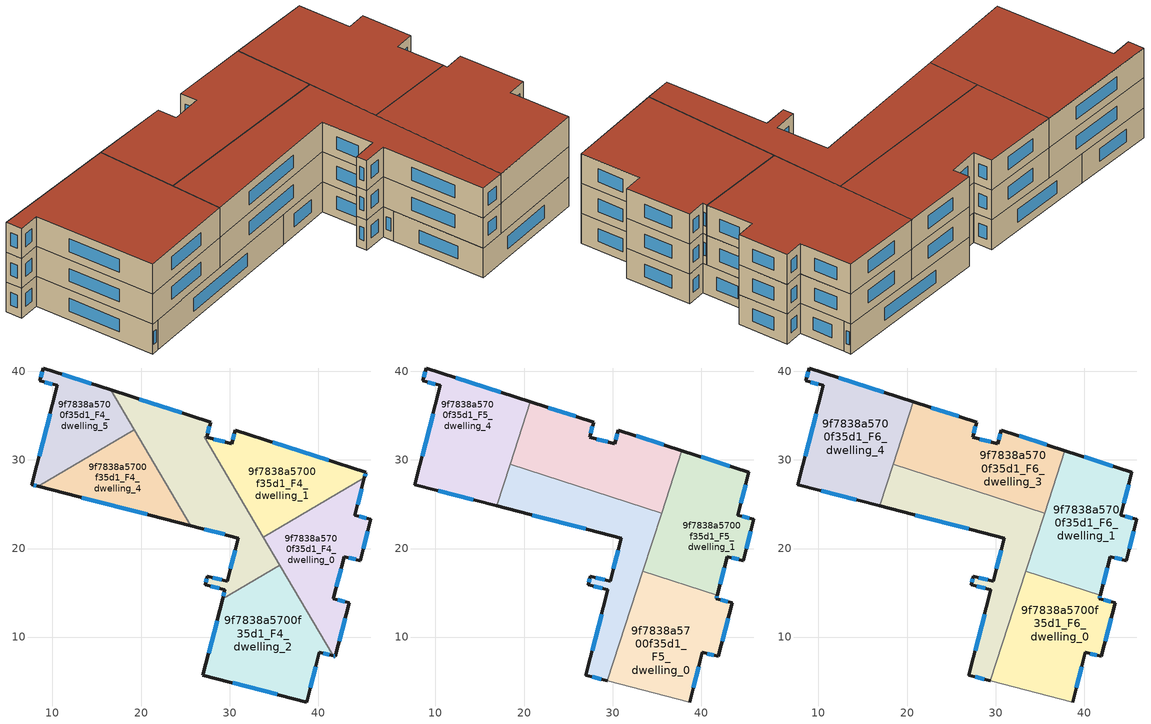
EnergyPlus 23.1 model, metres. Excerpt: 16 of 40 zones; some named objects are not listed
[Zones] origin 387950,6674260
9f7838a5700f35d1_F4_dwelling_0
 floor to 9f7838a5700f35d1_F3_dwelling_0 (EU_floor_Construction): 45.23,27.98 44.14,23.75 45.94,23.28 44.74,18.64 42.94,19.09 41.71,14.33 43.51,13.87 41.95,7.81 41.68,7.88 33.8,21.24 z12
 wall outside (EU_wall_Construction): 41.68,7.88 41.95,7.81 43.51,13.87 41.71,14.33 42.94,19.09 44.74,18.64 45.94,23.28 44.14,23.75 45.23,27.98 z12:15
 wall to 9f7838a5700f35d1_F4_dwelling_2 (EU_wall_Construction): 35.66,18.1 41.68,7.88 z12:15
 wall to 9f7838a5700f35d1_F4_dwelling_1 (EU_wall_Construction): 45.23,27.98 33.81,21.25 z12:15
 wall to 9f7838a5700f35d1_F4_dwelling_3 (EU_wall_Construction): 33.8,21.24 35.66,18.1 z12:15
 window (EU_Window_Construction): 43.46,18.96 44.23,18.77 / 42.06,15.69 42.59,17.73 / 43,14 42.22,14.2 / 42.4,9.54 43.07,12.14 / 41.76,7.86 41.87,7.83 / 44.45,24.96 44.92,26.77 / 45.43,23.42 44.66,23.61 / 45.09,19.96 45.6,21.95 z12.86:14.14
 ceiling adiabatic (EU_roof_Construction): 34.35,20.32 34.85,21.86 33.81,21.24 z15
9f7838a5700f35d1_F4_dwelling_1
 floor to 9f7838a5700f35d1_F3_dwelling_1 (EU_floor_Construction): 45.4,28.61 45.23,27.98 33.81,21.25 27.11,32.61 27.41,32.54 30.24,31.82 30.64,33.38 z12
 wall outside (EU_wall_Construction): 45.23,27.98 45.4,28.61 30.64,33.38 30.24,31.82 27.41,32.54 z12:15
 wall to 9f7838a5700f35d1_F4_dwelling_3 (EU_wall_Construction): 27.4,32.54 27.11,32.61 33.81,21.25 z12:15
 window (EU_Window_Construction): 41.18,29.97 34.85,32.01 / 45.28,28.16 45.35,28.43 / 29.43,32.03 28.22,32.34 / 30.52,32.93 30.35,32.27 z12.86:14.14
9f7838a5700f35d1_F4_dwelling_2
 floor to 9f7838a5700f35d1_F3_dwelling_2 (EU_floor_Construction): 35.66,18.1 41.68,7.88 40.15,8.27 38.71,2.67 26.99,5.69 29.21,14.3 z12
 wall outside (EU_wall_Construction): 29.21,14.3 26.99,5.69 38.71,2.67 40.15,8.27 41.68,7.88 z12:15
 wall to 9f7838a5700f35d1_F4_dwelling_3 (EU_wall_Construction): 35.66,18.1 29.21,14.3 z12:15
 window (EU_Window_Construction): 39.12,4.27 39.74,6.67 / 30.34,4.82 35.36,3.53 / 28.58,11.84 27.63,8.15 / 40.58,8.16 41.24,7.99 z12.86:14.14
9f7838a5700f35d1_F4_dwelling_3
 floor to 9f7838a5700f35d1_F3_dwelling_3 (EU_floor_Construction): 27.85,34.28 27.4,32.54 27.11,32.61 35.66,18.1 29.21,14.3 29.48,15.34 27.23,15.92 27.48,16.88 29.73,16.32 30.99,21.19 25.6,22.58 16.56,37.92 z12
 wall outside (EU_wall_Construction): 25.6,22.58 30.99,21.19 29.73,16.32 27.48,16.88 27.23,15.92 29.48,15.34 29.21,14.3 / 27.4,32.54 27.85,34.28 16.56,37.92 z12:15
 wall to 9f7838a5700f35d1_F4_dwelling_4 (EU_wall_Construction): 19.22,33.41 25.6,22.58 z12:15
 wall to 9f7838a5700f35d1_F4_dwelling_5 (EU_wall_Construction): 16.56,37.92 19.22,33.41 z12:15
 window (EU_Window_Construction): 29.4,15.04 29.29,14.6 / 27.88,15.75 28.84,15.5 / 27.41,16.61 27.3,16.19 / 29.09,16.48 28.12,16.72 / 30.63,19.79 30.09,17.71 / 27.14,22.18 29.45,21.58 / 24.62,35.32 19.78,36.88 / 27.53,33.04 27.72,33.78 z12.86:14.14
9f7838a5700f35d1_F4_dwelling_4
 floor to 9f7838a5700f35d1_F3_dwelling_4 (EU_floor_Construction): 19.22,33.41 25.6,22.58 8.37,27.02 z12
 wall outside (EU_wall_Construction): 8.37,27.02 25.6,22.58 z12:15
 wall to 9f7838a5700f35d1_F4_dwelling_5 (EU_wall_Construction): 19.22,33.41 8.37,27.02 z12:15
 window (EU_Window_Construction): 13.29,25.75 20.68,23.85 z12.86:14.14
9f7838a5700f35d1_F4_dwelling_5
 floor to 9f7838a5700f35d1_F3_dwelling_5 (EU_floor_Construction): 16.56,37.92 19.22,33.41 8.37,27.02 7.66,27.2 10.55,38.41 8.56,38.92 8.94,40.38 z12
 wall outside (EU_wall_Construction): 16.56,37.92 8.94,40.38 8.56,38.92 10.55,38.41 7.66,27.2 8.37,27.02 z12:15
 window (EU_Window_Construction): 14.38,38.63 11.11,39.68 / 7.86,27.15 8.17,27.07 / 9.72,35.21 8.48,30.4 / 9.13,38.77 9.98,38.55 / 8.83,39.97 8.67,39.34 z12.86:14.14
9f7838a5700f35d1_F5_dwelling_0
 floor to 9f7838a5700f35d1_F4_dwelling_2 (EU_floor_Construction): 36.65,16.41 41.68,7.88 40.15,8.27 38.71,2.67 29.42,5.06 33.16,16.63 34.16,17.22 z15
 floor to 9f7838a5700f35d1_F4_dwelling_0 (EU_floor_Construction): 41.82,14.75 41.71,14.33 43.51,13.87 41.95,7.81 41.68,7.88 36.65,16.41 z15
 floor to 9f7838a5700f35d1_F4_dwelling_3 (EU_floor_Construction): 34.16,17.22 33.16,16.63 33.43,17.46 z15
 wall outside (EU_wall_Construction): 38.71,2.67 40.15,8.27 41.95,7.81 43.51,13.87 41.71,14.33 41.82,14.75 z15:18
 wall adiabatic (EU_wall_Construction): 29.42,5.06 38.71,2.67 z15:18
 wall to 9f7838a5700f35d1_F5_dwelling_1 (EU_wall_Construction): 41.82,14.75 33.43,17.46 z15:18
 wall to 9f7838a5700f35d1_F5_dwelling_2 (EU_wall_Construction): 33.43,17.46 29.42,5.06 z15:18
 window (EU_Window_Construction): 42.4,9.54 43.07,12.14 / 40.66,8.14 41.44,7.94 / 39.12,4.27 39.74,6.67 / 41.74,14.45 41.79,14.63 / 43,14 42.22,14.2 z15.86:17.14
9f7838a5700f35d1_F5_dwelling_1
 floor to 9f7838a5700f35d1_F4_dwelling_0 (EU_floor_Construction): 45.23,27.98 44.14,23.75 45.94,23.28 44.74,18.64 42.94,19.09 41.82,14.75 36.65,16.41 34.35,20.32 34.85,21.86 z15
 floor to 9f7838a5700f35d1_F4_dwelling_1 (EU_floor_Construction): 45.4,28.61 45.23,27.98 34.85,21.86 37.82,31.06 z15
 floor to 9f7838a5700f35d1_F4_dwelling_3 (EU_floor_Construction): 34.35,20.32 35.66,18.1 34.16,17.22 33.43,17.46 z15
 floor to 9f7838a5700f35d1_F4_dwelling_2 (EU_floor_Construction): 35.66,18.1 36.65,16.41 34.16,17.22 z15
 wall outside (EU_wall_Construction): 41.82,14.75 42.94,19.09 44.74,18.64 45.94,23.28 44.14,23.75 45.4,28.61 37.82,31.06 z15:18
 wall to 9f7838a5700f35d1_F5_dwelling_3 (EU_wall_Construction): 37.82,31.06 35.53,23.97 z15:18
 wall to 9f7838a5700f35d1_F5_dwelling_2 (EU_wall_Construction): 35.53,23.97 33.43,17.46 z15:18
 window (EU_Window_Construction): 43.46,18.96 44.23,18.77 / 42.14,15.99 42.62,17.85 / 43.23,29.31 39.98,30.36 / 44.5,25.14 45.04,27.22 / 45.43,23.42 44.66,23.61 / 45.09,19.96 45.6,21.95 z15.86:17.14
9f7838a5700f35d1_F5_dwelling_2
 floor to 9f7838a5700f35d1_F4_dwelling_3 (EU_floor_Construction): 31.42,25.3 34.35,20.32 33.16,16.63 29.21,14.3 29.48,15.34 27.23,15.92 27.48,16.88 29.73,16.32 30.99,21.19 25.6,22.58 22.25,28.26 z15
 floor to 9f7838a5700f35d1_F4_dwelling_2 (EU_floor_Construction): 33.16,16.63 29.42,5.06 26.99,5.69 29.21,14.3 z15
 floor to 9f7838a5700f35d1_F4_dwelling_4 (EU_floor_Construction): 22.25,28.26 25.6,22.58 16.92,24.81 18.43,29.49 z15
 floor to 9f7838a5700f35d1_F4_dwelling_1 (EU_floor_Construction): 35.53,23.97 34.85,21.86 33.81,21.25 31.42,25.29 z15
 floor adiabatic (EU_floor_Construction): 31.42,25.3 33.81,21.25 34.85,21.86 34.35,20.32 z15
 wall outside (EU_wall_Construction): 16.92,24.81 30.99,21.19 29.73,16.32 27.48,16.88 27.23,15.92 29.48,15.34 26.99,5.69 29.42,5.06 z15:18
 wall to 9f7838a5700f35d1_F5_dwelling_3 (EU_wall_Construction): 35.53,23.97 18.43,29.49 z15:18
 wall to 9f7838a5700f35d1_F5_dwelling_4 (EU_wall_Construction): 18.43,29.49 16.92,24.81 z15:18
 window (EU_Window_Construction): 27.69,5.51 28.73,5.24 / 28.77,12.58 27.7,8.44 / 27.88,15.75 28.84,15.5 / 27.41,16.61 27.3,16.19 / 29.09,16.48 28.12,16.72 / 30.63,19.79 30.09,17.71 / 20.94,23.78 26.97,22.22 z15.86:17.14
9f7838a5700f35d1_F5_dwelling_3
 floor to 9f7838a5700f35d1_F4_dwelling_1 (EU_floor_Construction): 37.82,31.06 35.53,23.97 31.42,25.29 27.11,32.61 27.4,32.54 30.24,31.82 30.64,33.38 z15
 floor to 9f7838a5700f35d1_F4_dwelling_3 (EU_floor_Construction): 27.85,34.28 27.4,32.54 27.11,32.61 31.42,25.3 22.25,28.26 19.53,32.88 20.72,36.58 z15
 floor to 9f7838a5700f35d1_F4_dwelling_4 (EU_floor_Construction): 19.53,32.88 22.25,28.26 18.43,29.49 z15
 wall outside (EU_wall_Construction): 37.82,31.06 30.64,33.38 30.24,31.82 27.4,32.54 27.85,34.28 20.72,36.58 z15:18
 wall to 9f7838a5700f35d1_F5_dwelling_4 (EU_wall_Construction): 20.72,36.58 18.43,29.49 z15:18
 window (EU_Window_Construction): 25.82,34.93 22.76,35.92 / 27.53,33.04 27.72,33.78 / 29.43,32.03 28.21,32.34 / 30.52,32.93 30.35,32.27 / 35.77,31.72 32.69,32.71 z15.86:17.14
9f7838a5700f35d1_F5_dwelling_4
 floor to 9f7838a5700f35d1_F4_dwelling_5 (EU_floor_Construction): 16.56,37.92 19.22,33.41 8.37,27.02 7.66,27.2 10.55,38.41 8.56,38.92 8.94,40.38 z15
 floor to 9f7838a5700f35d1_F4_dwelling_4 (EU_floor_Construction): 19.22,33.41 19.53,32.88 16.92,24.81 8.37,27.02 z15
 floor to 9f7838a5700f35d1_F4_dwelling_3 (EU_floor_Construction): 20.72,36.58 19.53,32.88 16.56,37.92 z15
 wall outside (EU_wall_Construction): 20.72,36.58 8.94,40.38 8.56,38.92 10.55,38.41 7.66,27.2 16.92,24.81 z15:18
 window (EU_Window_Construction): 8.83,39.97 8.67,39.34 / 17.36,37.67 12.3,39.3 / 10.3,26.52 14.28,25.5 / 9.72,35.21 8.48,30.4 / 9.13,38.77 9.98,38.55 z15.86:17.14
9f7838a5700f35d1_F6_dwelling_0
 floor to 9f7838a5700f35d1_F5_dwelling_0 (EU_floor_Construction): 41.82,14.75 41.71,14.33 43.51,13.87 41.95,7.81 40.15,8.27 38.71,2.67 29.42,5.06 33.43,17.46 z18
 wall outside (EU_wall_Construction): 38.71,2.67 40.15,8.27 41.95,7.81 43.51,13.87 41.71,14.33 41.82,14.75 z18:21
 wall adiabatic (EU_wall_Construction): 29.42,5.06 38.71,2.67 z18:21
 wall to 9f7838a5700f35d1_F6_dwelling_1 (EU_wall_Construction): 41.82,14.75 33.43,17.46 z18:21
 wall to 9f7838a5700f35d1_F6_dwelling_2 (EU_wall_Construction): 33.43,17.46 29.42,5.06 z18:21
 window (EU_Window_Construction): 42.4,9.54 43.07,12.14 / 40.66,8.14 41.44,7.94 / 39.12,4.27 39.74,6.67 / 41.74,14.45 41.79,14.63 / 43,14 42.22,14.2 z18.86:20.14
 roof outside (EU_roof_Construction): 38.71,2.67 40.15,8.27 41.95,7.81 43.51,13.87 41.71,14.33 41.82,14.75 33.43,17.46 29.42,5.06 z21
9f7838a5700f35d1_F6_dwelling_1
 floor to 9f7838a5700f35d1_F5_dwelling_1 (EU_floor_Construction): 45.4,28.61 44.14,23.75 45.94,23.28 44.74,18.64 42.94,19.09 41.82,14.75 33.43,17.46 37.82,31.06 z18
 wall outside (EU_wall_Construction): 41.82,14.75 42.94,19.09 44.74,18.64 45.94,23.28 44.14,23.75 45.4,28.61 37.82,31.06 z18:21
 wall to 9f7838a5700f35d1_F6_dwelling_3 (EU_wall_Construction): 37.82,31.06 35.53,23.97 z18:21
 wall to 9f7838a5700f35d1_F6_dwelling_2 (EU_wall_Construction): 35.53,23.97 33.43,17.46 z18:21
 window (EU_Window_Construction): 43.46,18.96 44.23,18.77 / 42.14,15.99 42.62,17.85 / 43.23,29.31 39.98,30.36 / 44.5,25.14 45.04,27.22 / 45.43,23.42 44.66,23.61 / 45.09,19.96 45.6,21.95 z18.86:20.14
 roof outside (EU_roof_Construction): 44.74,18.64 45.94,23.28 44.14,23.75 45.4,28.61 37.82,31.06 33.43,17.46 41.82,14.75 42.94,19.09 z21
9f7838a5700f35d1_F6_dwelling_2
 floor to 9f7838a5700f35d1_F5_dwelling_2 (EU_floor_Construction): 35.53,23.97 29.42,5.06 26.99,5.69 29.48,15.34 27.23,15.92 27.48,16.88 29.73,16.32 30.99,21.19 16.92,24.81 18.43,29.49 z18
 wall outside (EU_wall_Construction): 16.92,24.81 30.99,21.19 29.73,16.32 27.48,16.88 27.23,15.92 29.48,15.34 26.99,5.69 29.42,5.06 z18:21
 wall to 9f7838a5700f35d1_F6_dwelling_3 (EU_wall_Construction): 35.53,23.97 18.43,29.49 z18:21
 wall to 9f7838a5700f35d1_F6_dwelling_4 (EU_wall_Construction): 18.43,29.49 16.92,24.81 z18:21
 window (EU_Window_Construction): 27.69,5.51 28.73,5.24 / 28.77,12.58 27.7,8.44 / 27.88,15.75 28.84,15.5 / 27.41,16.61 27.3,16.19 / 29.09,16.48 28.12,16.72 / 30.63,19.79 30.09,17.71 / 20.94,23.78 26.97,22.22 z18.86:20.14
 roof outside (EU_roof_Construction): 29.42,5.06 35.53,23.97 18.43,29.49 16.92,24.81 30.99,21.19 29.73,16.32 27.48,16.88 27.23,15.92 29.48,15.34 26.99,5.69 z21
9f7838a5700f35d1_F6_dwelling_3
 floor to 9f7838a5700f35d1_F5_dwelling_3 (EU_floor_Construction): 37.82,31.06 35.53,23.97 18.43,29.49 20.72,36.58 27.85,34.28 27.4,32.54 30.24,31.82 30.64,33.38 z18
 wall outside (EU_wall_Construction): 37.82,31.06 30.64,33.38 30.24,31.82 27.4,32.54 27.85,34.28 20.72,36.58 z18:21
 wall to 9f7838a5700f35d1_F6_dwelling_4 (EU_wall_Construction): 20.72,36.58 18.43,29.49 z18:21
 window (EU_Window_Construction): 25.82,34.93 22.76,35.92 / 27.53,33.04 27.72,33.78 / 29.43,32.03 28.21,32.34 / 30.52,32.93 30.35,32.27 / 35.77,31.72 32.69,32.71 z18.86:20.14
 roof outside (EU_roof_Construction): 35.53,23.97 37.82,31.06 30.64,33.38 30.24,31.82 27.4,32.54 27.85,34.28 20.72,36.58 18.43,29.49 z21
9f7838a5700f35d1_F6_dwelling_4
 floor to 9f7838a5700f35d1_F5_dwelling_4 (EU_floor_Construction): 20.72,36.58 16.92,24.81 7.66,27.2 10.55,38.41 8.56,38.92 8.94,40.38 z18
 wall outside (EU_wall_Construction): 20.72,36.58 8.94,40.38 8.56,38.92 10.55,38.41 7.66,27.2 16.92,24.81 z18:21
 window (EU_Window_Construction): 8.83,39.97 8.67,39.34 / 17.36,37.67 12.3,39.3 / 10.3,26.52 14.28,25.5 / 9.72,35.21 8.48,30.4 / 9.13,38.77 9.98,38.55 z18.86:20.14
 roof outside (EU_roof_Construction): 16.92,24.81 20.72,36.58 8.94,40.38 8.56,38.92 10.55,38.41 7.66,27.2 z21
[Building]
EU S2 Campaign: North Axis=0; Terrain=City; Solar Distribution=FullExterior
[Site:Location]
Helsinki-Vantaa.AP: Latitude=60.317; Longitude=24.963; Time Zone=2; Elevation=54.6
[SizingPeriod:WeatherFileDays]
AnnualSizingPeriod: Begin Month=1; Begin Day of Month=1; End Month=12; End Day of Month=31; Day of Week for Start Day=Monday; Use Weather File Daylight Saving Period=No; Use Weather File Rain and Snow Indicators=No
[MATERIAL]
EU_InternalMass_Material: Roughness=MediumRough; Thickness=0.1; Conductivity=1; Density=1800; Specific Heat=900; Thermal Absorptance=0.9; Solar Absorptance=0.7; Visible Absorptance=0.7
[MATERIAL:NOMASS] Roughness=MediumRough; Thermal Absorptance=0.9; Solar Absorptance=0.7; Visible Absorptance=0.7
Name | Thermal Resistance
EU_wall_NoMass | 5.91765
EU_roof_NoMass | 11.1778
EU_floor_NoMass | 6.2875
[WINDOWMATERIAL:SIMPLEGLAZINGSYSTEM]
EU_Window_SimpleGlazing: UFactor=0.994035; Solar Heat Gain Coefficient=0.7; Visible Transmittance=0.7
[CONSTRUCTION]
EU_wall_Construction: EU_wall_NoMass
EU_roof_Construction: EU_roof_NoMass
EU_floor_Construction: EU_floor_NoMass
EU_Window_Construction: EU_Window_SimpleGlazing
EU_InternalMass_Construction: EU_InternalMass_Material
[ZONE] Type=1; Multiplier=1; Ceiling Height=autocalculate; Floor Area=autocalculate; Part of Total Floor Area=Yes
Name | Volume
9f7838a5700f35d1_F4_dwelling_0 | 322.116
9f7838a5700f35d1_F5_dwelling_0; 9f7838a5700f35d1_F6_dwelling_0 | 386.542
9f7838a5700f35d1_F4_dwelling_1 | 314.999
9f7838a5700f35d1_F5_dwelling_1; 9f7838a5700f35d1_F6_dwelling_1 | 386.532
9f7838a5700f35d1_F4_dwelling_2 | 406.863
9f7838a5700f35d1_F5_dwelling_2; 9f7838a5700f35d1_F6_dwelling_2 | 386.481
9f7838a5700f35d1_F4_dwelling_3 | 413.87
9f7838a5700f35d1_F5_dwelling_3; 9f7838a5700f35d1_F6_dwelling_3 | 386.541
9f7838a5700f35d1_F4_dwelling_4 | 237.361
9f7838a5700f35d1_F5_dwelling_4; 9f7838a5700f35d1_F6_dwelling_4 | 386.535
9f7838a5700f35d1_F4_dwelling_5 | 237.341
[INTERNALMASS] Construction=EU_InternalMass_Construction
Name | Zone or ZoneList | Surface Area
9f7838a5700f35d1_F4_dwelling_0_EU_InternalMass | 9f7838a5700f35d1_F4_dwelling_0 | 107.371
9f7838a5700f35d1_F4_dwelling_1_EU_InternalMass | 9f7838a5700f35d1_F4_dwelling_1 | 104.997
9f7838a5700f35d1_F4_dwelling_2_EU_InternalMass | 9f7838a5700f35d1_F4_dwelling_2 | 135.62
9f7838a5700f35d1_F4_dwelling_3_EU_InternalMass | 9f7838a5700f35d1_F4_dwelling_3 | 137.983
9f7838a5700f35d1_F4_dwelling_4_EU_InternalMass | 9f7838a5700f35d1_F4_dwelling_4 | 79.1227
9f7838a5700f35d1_F4_dwelling_5_EU_InternalMass | 9f7838a5700f35d1_F4_dwelling_5 | 79.1149
9f7838a5700f35d1_F5_dwelling_0_EU_InternalMass | 9f7838a5700f35d1_F5_dwelling_0 | 128.848
9f7838a5700f35d1_F5_dwelling_1_EU_InternalMass | 9f7838a5700f35d1_F5_dwelling_1 | 128.845
9f7838a5700f35d1_F5_dwelling_2_EU_InternalMass | 9f7838a5700f35d1_F5_dwelling_2 | 128.839
9f7838a5700f35d1_F5_dwelling_3_EU_InternalMass | 9f7838a5700f35d1_F5_dwelling_3 | 128.848
9f7838a5700f35d1_F5_dwelling_4_EU_InternalMass | 9f7838a5700f35d1_F5_dwelling_4 | 128.845
9f7838a5700f35d1_F6_dwelling_0_EU_InternalMass | 9f7838a5700f35d1_F6_dwelling_0 | 128.848
9f7838a5700f35d1_F6_dwelling_1_EU_InternalMass | 9f7838a5700f35d1_F6_dwelling_1 | 128.845
9f7838a5700f35d1_F6_dwelling_2_EU_InternalMass | 9f7838a5700f35d1_F6_dwelling_2 | 128.839
9f7838a5700f35d1_F6_dwelling_3_EU_InternalMass | 9f7838a5700f35d1_F6_dwelling_3 | 128.848
9f7838a5700f35d1_F6_dwelling_4_EU_InternalMass | 9f7838a5700f35d1_F6_dwelling_4 | 128.845
[OTHEREQUIPMENT] Fuel Type=Electricity; Design Level Calculation Method=Watts/Area; Power per Zone Floor Area=1; Fraction Latent=0; Fraction Radiant=0; Fraction Lost=0; Carbon Dioxide Generation Rate=0; EndUse Subcategory=EU_Step8_InternalGains
Name | Zone or ZoneList or Space or SpaceList | Schedule
EU_Step8_InternalGain_9f7838a5700f35d1_F4_dwelling_0_f000 | 9f7838a5700f35d1_F4_dwelling_0 | EU_Step8_GainSchedule_9f7838a5700f35d1_F4_dwelling_0_f000
EU_Step8_InternalGain_9f7838a5700f35d1_F4_dwelling_1_f000 | 9f7838a5700f35d1_F4_dwelling_1 | EU_Step8_GainSchedule_9f7838a5700f35d1_F4_dwelling_1_f000
EU_Step8_InternalGain_9f7838a5700f35d1_F4_dwelling_2_f000 | 9f7838a5700f35d1_F4_dwelling_2 | EU_Step8_GainSchedule_9f7838a5700f35d1_F4_dwelling_2_f000
EU_Step8_InternalGain_9f7838a5700f35d1_F4_dwelling_3_f000 | 9f7838a5700f35d1_F4_dwelling_3 | EU_Step8_GainSchedule_9f7838a5700f35d1_F4_dwelling_3_f000
EU_Step8_InternalGain_9f7838a5700f35d1_F4_dwelling_4_f000 | 9f7838a5700f35d1_F4_dwelling_4 | EU_Step8_GainSchedule_9f7838a5700f35d1_F4_dwelling_4_f000
EU_Step8_InternalGain_9f7838a5700f35d1_F4_dwelling_5_f000 | 9f7838a5700f35d1_F4_dwelling_5 | EU_Step8_GainSchedule_9f7838a5700f35d1_F4_dwelling_5_f000
EU_Step8_InternalGain_9f7838a5700f35d1_F5_dwelling_0_f000 | 9f7838a5700f35d1_F5_dwelling_0 | EU_Step8_GainSchedule_9f7838a5700f35d1_F5_dwelling_0_f000
EU_Step8_InternalGain_9f7838a5700f35d1_F5_dwelling_1_f000 | 9f7838a5700f35d1_F5_dwelling_1 | EU_Step8_GainSchedule_9f7838a5700f35d1_F5_dwelling_1_f000
EU_Step8_InternalGain_9f7838a5700f35d1_F5_dwelling_2_f000 | 9f7838a5700f35d1_F5_dwelling_2 | EU_Step8_GainSchedule_9f7838a5700f35d1_F5_dwelling_2_f000
EU_Step8_InternalGain_9f7838a5700f35d1_F5_dwelling_3_f000 | 9f7838a5700f35d1_F5_dwelling_3 | EU_Step8_GainSchedule_9f7838a5700f35d1_F5_dwelling_3_f000
EU_Step8_InternalGain_9f7838a5700f35d1_F5_dwelling_4_f000 | 9f7838a5700f35d1_F5_dwelling_4 | EU_Step8_GainSchedule_9f7838a5700f35d1_F5_dwelling_4_f000
EU_Step8_InternalGain_9f7838a5700f35d1_F6_dwelling_0_f000 | 9f7838a5700f35d1_F6_dwelling_0 | EU_Step8_GainSchedule_9f7838a5700f35d1_F6_dwelling_0_f000
EU_Step8_InternalGain_9f7838a5700f35d1_F6_dwelling_1_f000 | 9f7838a5700f35d1_F6_dwelling_1 | EU_Step8_GainSchedule_9f7838a5700f35d1_F6_dwelling_1_f000
EU_Step8_InternalGain_9f7838a5700f35d1_F6_dwelling_2_f000 | 9f7838a5700f35d1_F6_dwelling_2 | EU_Step8_GainSchedule_9f7838a5700f35d1_F6_dwelling_2_f000
EU_Step8_InternalGain_9f7838a5700f35d1_F6_dwelling_3_f000 | 9f7838a5700f35d1_F6_dwelling_3 | EU_Step8_GainSchedule_9f7838a5700f35d1_F6_dwelling_3_f000
EU_Step8_InternalGain_9f7838a5700f35d1_F6_dwelling_4_f000 | 9f7838a5700f35d1_F6_dwelling_4 | EU_Step8_GainSchedule_9f7838a5700f35d1_F6_dwelling_4_f000
[ZONEVENTILATION:DESIGNFLOWRATE] Schedule=EU_AlwaysOn; Design Flow Rate Calculation Method=AirChanges/Hour; Air Changes per Hour=0.596421; Ventilation Type=Natural; Fan Pressure Rise=0; Fan Total Efficiency=1; Constant Term Coefficient=1; Temperature Term Coefficient=0; Velocity Term Coefficient=0; Velocity Squared Term Coefficient=0; Minimum Indoor Temperature=-100; Maximum Indoor Temperature=100; Delta Temperature=-100; Minimum Outdoor Temperature=-100; Maximum Outdoor Temperature=100; Maximum Wind Speed=40
Name | Zone or ZoneList or Space or SpaceList
EU_ConstantAir_9f7838a5700f35d1_F4_dwelling_0 | 9f7838a5700f35d1_F4_dwelling_0
EU_ConstantAir_9f7838a5700f35d1_F4_dwelling_1 | 9f7838a5700f35d1_F4_dwelling_1
EU_ConstantAir_9f7838a5700f35d1_F4_dwelling_2 | 9f7838a5700f35d1_F4_dwelling_2
EU_ConstantAir_9f7838a5700f35d1_F4_dwelling_3 | 9f7838a5700f35d1_F4_dwelling_3
EU_ConstantAir_9f7838a5700f35d1_F4_dwelling_4 | 9f7838a5700f35d1_F4_dwelling_4
EU_ConstantAir_9f7838a5700f35d1_F4_dwelling_5 | 9f7838a5700f35d1_F4_dwelling_5
EU_ConstantAir_9f7838a5700f35d1_F5_dwelling_0 | 9f7838a5700f35d1_F5_dwelling_0
EU_ConstantAir_9f7838a5700f35d1_F5_dwelling_1 | 9f7838a5700f35d1_F5_dwelling_1
EU_ConstantAir_9f7838a5700f35d1_F5_dwelling_2 | 9f7838a5700f35d1_F5_dwelling_2
EU_ConstantAir_9f7838a5700f35d1_F5_dwelling_3 | 9f7838a5700f35d1_F5_dwelling_3
EU_ConstantAir_9f7838a5700f35d1_F5_dwelling_4 | 9f7838a5700f35d1_F5_dwelling_4
EU_ConstantAir_9f7838a5700f35d1_F6_dwelling_0 | 9f7838a5700f35d1_F6_dwelling_0
EU_ConstantAir_9f7838a5700f35d1_F6_dwelling_1 | 9f7838a5700f35d1_F6_dwelling_1
EU_ConstantAir_9f7838a5700f35d1_F6_dwelling_2 | 9f7838a5700f35d1_F6_dwelling_2
EU_ConstantAir_9f7838a5700f35d1_F6_dwelling_3 | 9f7838a5700f35d1_F6_dwelling_3
EU_ConstantAir_9f7838a5700f35d1_F6_dwelling_4 | 9f7838a5700f35d1_F6_dwelling_4
[HVACTEMPLATE:ZONE:IDEALLOADSAIRSYSTEM] System Availability Schedule=EU_AlwaysOn; Maximum Heating Supply Air Temperature=50; Minimum Cooling Supply Air Temperature=13; Maximum Heating Supply Air Humidity Ratio=0.0156; Minimum Cooling Supply Air Humidity Ratio=0.0077; Heating Limit=NoLimit; Cooling Limit=NoLimit; Heating Availability Schedule=EU_AlwaysOn; Cooling Availability Schedule=EU_CoolingOff; Dehumidification Control Type=ConstantSensibleHeatRatio; Cooling Sensible Heat Ratio=0.7; Dehumidification Setpoint=60; Humidification Control Type=None; Humidification Setpoint=30; Outdoor Air Method=None; Outdoor Air Flow Rate per Person=0.00944; Outdoor Air Flow Rate per Zone Floor Area=0; Outdoor Air Flow Rate per Zone=0; Demand Controlled Ventilation Type=None; Outdoor Air Economizer Type=NoEconomizer; Heat Recovery Type=None; Sensible Heat Recovery Effectiveness=0.7; Latent Heat Recovery Effectiveness=0.65
Name | Template Thermostat
9f7838a5700f35d1_F4_dwelling_0 | EU_HeatOnly_9f7838a5700f35d1_F4_dwelling_0
9f7838a5700f35d1_F4_dwelling_1 | EU_HeatOnly_9f7838a5700f35d1_F4_dwelling_1
9f7838a5700f35d1_F4_dwelling_2 | EU_HeatOnly_9f7838a5700f35d1_F4_dwelling_2
9f7838a5700f35d1_F4_dwelling_3 | EU_HeatOnly_9f7838a5700f35d1_F4_dwelling_3
9f7838a5700f35d1_F4_dwelling_4 | EU_HeatOnly_9f7838a5700f35d1_F4_dwelling_4
9f7838a5700f35d1_F4_dwelling_5 | EU_HeatOnly_9f7838a5700f35d1_F4_dwelling_5
9f7838a5700f35d1_F5_dwelling_0 | EU_HeatOnly_9f7838a5700f35d1_F5_dwelling_0
9f7838a5700f35d1_F5_dwelling_1 | EU_HeatOnly_9f7838a5700f35d1_F5_dwelling_1
9f7838a5700f35d1_F5_dwelling_2 | EU_HeatOnly_9f7838a5700f35d1_F5_dwelling_2
9f7838a5700f35d1_F5_dwelling_3 | EU_HeatOnly_9f7838a5700f35d1_F5_dwelling_3
9f7838a5700f35d1_F5_dwelling_4 | EU_HeatOnly_9f7838a5700f35d1_F5_dwelling_4
9f7838a5700f35d1_F6_dwelling_0 | EU_HeatOnly_9f7838a5700f35d1_F6_dwelling_0
9f7838a5700f35d1_F6_dwelling_1 | EU_HeatOnly_9f7838a5700f35d1_F6_dwelling_1
9f7838a5700f35d1_F6_dwelling_2 | EU_HeatOnly_9f7838a5700f35d1_F6_dwelling_2
9f7838a5700f35d1_F6_dwelling_3 | EU_HeatOnly_9f7838a5700f35d1_F6_dwelling_3
9f7838a5700f35d1_F6_dwelling_4 | EU_HeatOnly_9f7838a5700f35d1_F6_dwelling_4
[SIZING:ZONE] Zone Cooling Design Supply Air Temperature Input Method=SupplyAirTemperature; Zone Cooling Design Supply Air Temperature=13; Zone Heating Design Supply Air Temperature Input Method=SupplyAirTemperature; Zone Heating Design Supply Air Temperature=50; Zone Cooling Design Supply Air Humidity Ratio=0.008; Zone Heating Design Supply Air Humidity Ratio=0.008; Cooling Design Air Flow Method=DesignDay; Cooling Design Air Flow Rate=0; Cooling Minimum Air Flow per Zone Floor Area=0.000762; Cooling Minimum Air Flow=0; Cooling Minimum Air Flow Fraction=0.2; Heating Design Air Flow Method=DesignDay; Heating Design Air Flow Rate=0; Heating Maximum Air Flow per Zone Floor Area=0.002032; Heating Maximum Air Flow=0.141576; Heating Maximum Air Flow Fraction=0.3; Account for Dedicated Outdoor Air System=No; Dedicated Outdoor Air System Control Strategy=NeutralSupplyAir; Dedicated Outdoor Air Low Setpoint Temperature for Design=autosize; Dedicated Outdoor Air High Setpoint Temperature for Design=autosize; Zone Load Sizing Method=Sensible Load Only No Latent Load; Zone Latent Cooling Design Supply Air Humidity Ratio Input Method=HumidityRatioDifference; Zone Cooling Design Supply Air Humidity Ratio Difference=0.005; Zone Latent Heating Design Supply Air Humidity Ratio Input Method=HumidityRatioDifference; Zone Humidification Design Supply Air Humidity Ratio Difference=0.005
9f7838a5700f35d1_F4_dwelling_0; 9f7838a5700f35d1_F4_dwelling_1; 9f7838a5700f35d1_F4_dwelling_2; 9f7838a5700f35d1_F4_dwelling_3; 9f7838a5700f35d1_F4_dwelling_4; 9f7838a5700f35d1_F4_dwelling_5; 9f7838a5700f35d1_F5_dwelling_0; 9f7838a5700f35d1_F5_dwelling_1; 9f7838a5700f35d1_F5_dwelling_2; 9f7838a5700f35d1_F5_dwelling_3; 9f7838a5700f35d1_F5_dwelling_4; 9f7838a5700f35d1_F6_dwelling_0; 9f7838a5700f35d1_F6_dwelling_1; 9f7838a5700f35d1_F6_dwelling_2; 9f7838a5700f35d1_F6_dwelling_3; 9f7838a5700f35d1_F6_dwelling_4
[SCHEDULE:CONSTANT]
Name | Hourly Value
EU_AlwaysOn | 1
EU_CoolingOff | 0
[SCHEDULE:FILE] Column Number=1; Rows to Skip at Top=0; Number of Hours of Data=8760; Column Separator=Comma; Interpolate to Timestep=No; Minutes per Item=60; Adjust Schedule for Daylight Savings=Yes
Name | File
EU_Step8_GainSchedule_9f7838a5700f35d1_F4_dwelling_0_f000 | ../../schedules/9f7838a5700f35d1/9f7838a5700f35d1_F4_dwelling_0_f000_gain.csv
EU_Step8_GainSchedule_9f7838a5700f35d1_F4_dwelling_1_f000 | ../../schedules/9f7838a5700f35d1/9f7838a5700f35d1_F4_dwelling_1_f000_gain.csv
EU_Step8_GainSchedule_9f7838a5700f35d1_F4_dwelling_2_f000 | ../../schedules/9f7838a5700f35d1/9f7838a5700f35d1_F4_dwelling_2_f000_gain.csv
EU_Step8_GainSchedule_9f7838a5700f35d1_F4_dwelling_3_f000 | ../../schedules/9f7838a5700f35d1/9f7838a5700f35d1_F4_dwelling_3_f000_gain.csv
EU_Step8_GainSchedule_9f7838a5700f35d1_F4_dwelling_4_f000 | ../../schedules/9f7838a5700f35d1/9f7838a5700f35d1_F4_dwelling_4_f000_gain.csv
EU_Step8_GainSchedule_9f7838a5700f35d1_F4_dwelling_5_f000 | ../../schedules/9f7838a5700f35d1/9f7838a5700f35d1_F4_dwelling_5_f000_gain.csv
EU_Step8_GainSchedule_9f7838a5700f35d1_F5_dwelling_0_f000 | ../../schedules/9f7838a5700f35d1/9f7838a5700f35d1_F5_dwelling_0_f000_gain.csv
EU_Step8_GainSchedule_9f7838a5700f35d1_F5_dwelling_1_f000 | ../../schedules/9f7838a5700f35d1/9f7838a5700f35d1_F5_dwelling_1_f000_gain.csv
EU_Step8_GainSchedule_9f7838a5700f35d1_F5_dwelling_2_f000 | ../../schedules/9f7838a5700f35d1/9f7838a5700f35d1_F5_dwelling_2_f000_gain.csv
EU_Step8_GainSchedule_9f7838a5700f35d1_F5_dwelling_3_f000 | ../../schedules/9f7838a5700f35d1/9f7838a5700f35d1_F5_dwelling_3_f000_gain.csv
EU_Step8_GainSchedule_9f7838a5700f35d1_F5_dwelling_4_f000 | ../../schedules/9f7838a5700f35d1/9f7838a5700f35d1_F5_dwelling_4_f000_gain.csv
EU_Step8_GainSchedule_9f7838a5700f35d1_F6_dwelling_0_f000 | ../../schedules/9f7838a5700f35d1/9f7838a5700f35d1_F6_dwelling_0_f000_gain.csv
EU_Step8_GainSchedule_9f7838a5700f35d1_F6_dwelling_1_f000 | ../../schedules/9f7838a5700f35d1/9f7838a5700f35d1_F6_dwelling_1_f000_gain.csv
EU_Step8_GainSchedule_9f7838a5700f35d1_F6_dwelling_2_f000 | ../../schedules/9f7838a5700f35d1/9f7838a5700f35d1_F6_dwelling_2_f000_gain.csv
EU_Step8_GainSchedule_9f7838a5700f35d1_F6_dwelling_3_f000 | ../../schedules/9f7838a5700f35d1/9f7838a5700f35d1_F6_dwelling_3_f000_gain.csv
EU_Step8_GainSchedule_9f7838a5700f35d1_F6_dwelling_4_f000 | ../../schedules/9f7838a5700f35d1/9f7838a5700f35d1_F6_dwelling_4_f000_gain.csv
